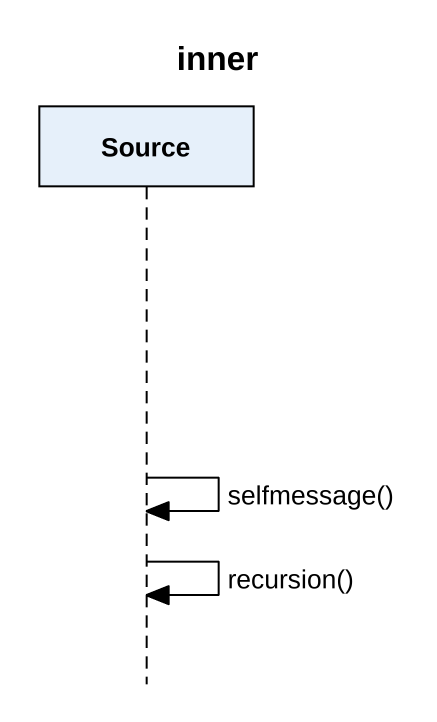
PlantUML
@startuml
title inner
hide footbox
participant Source

Source -> Source : selfmessage()
Source -> Source : recursion()
@enduml
